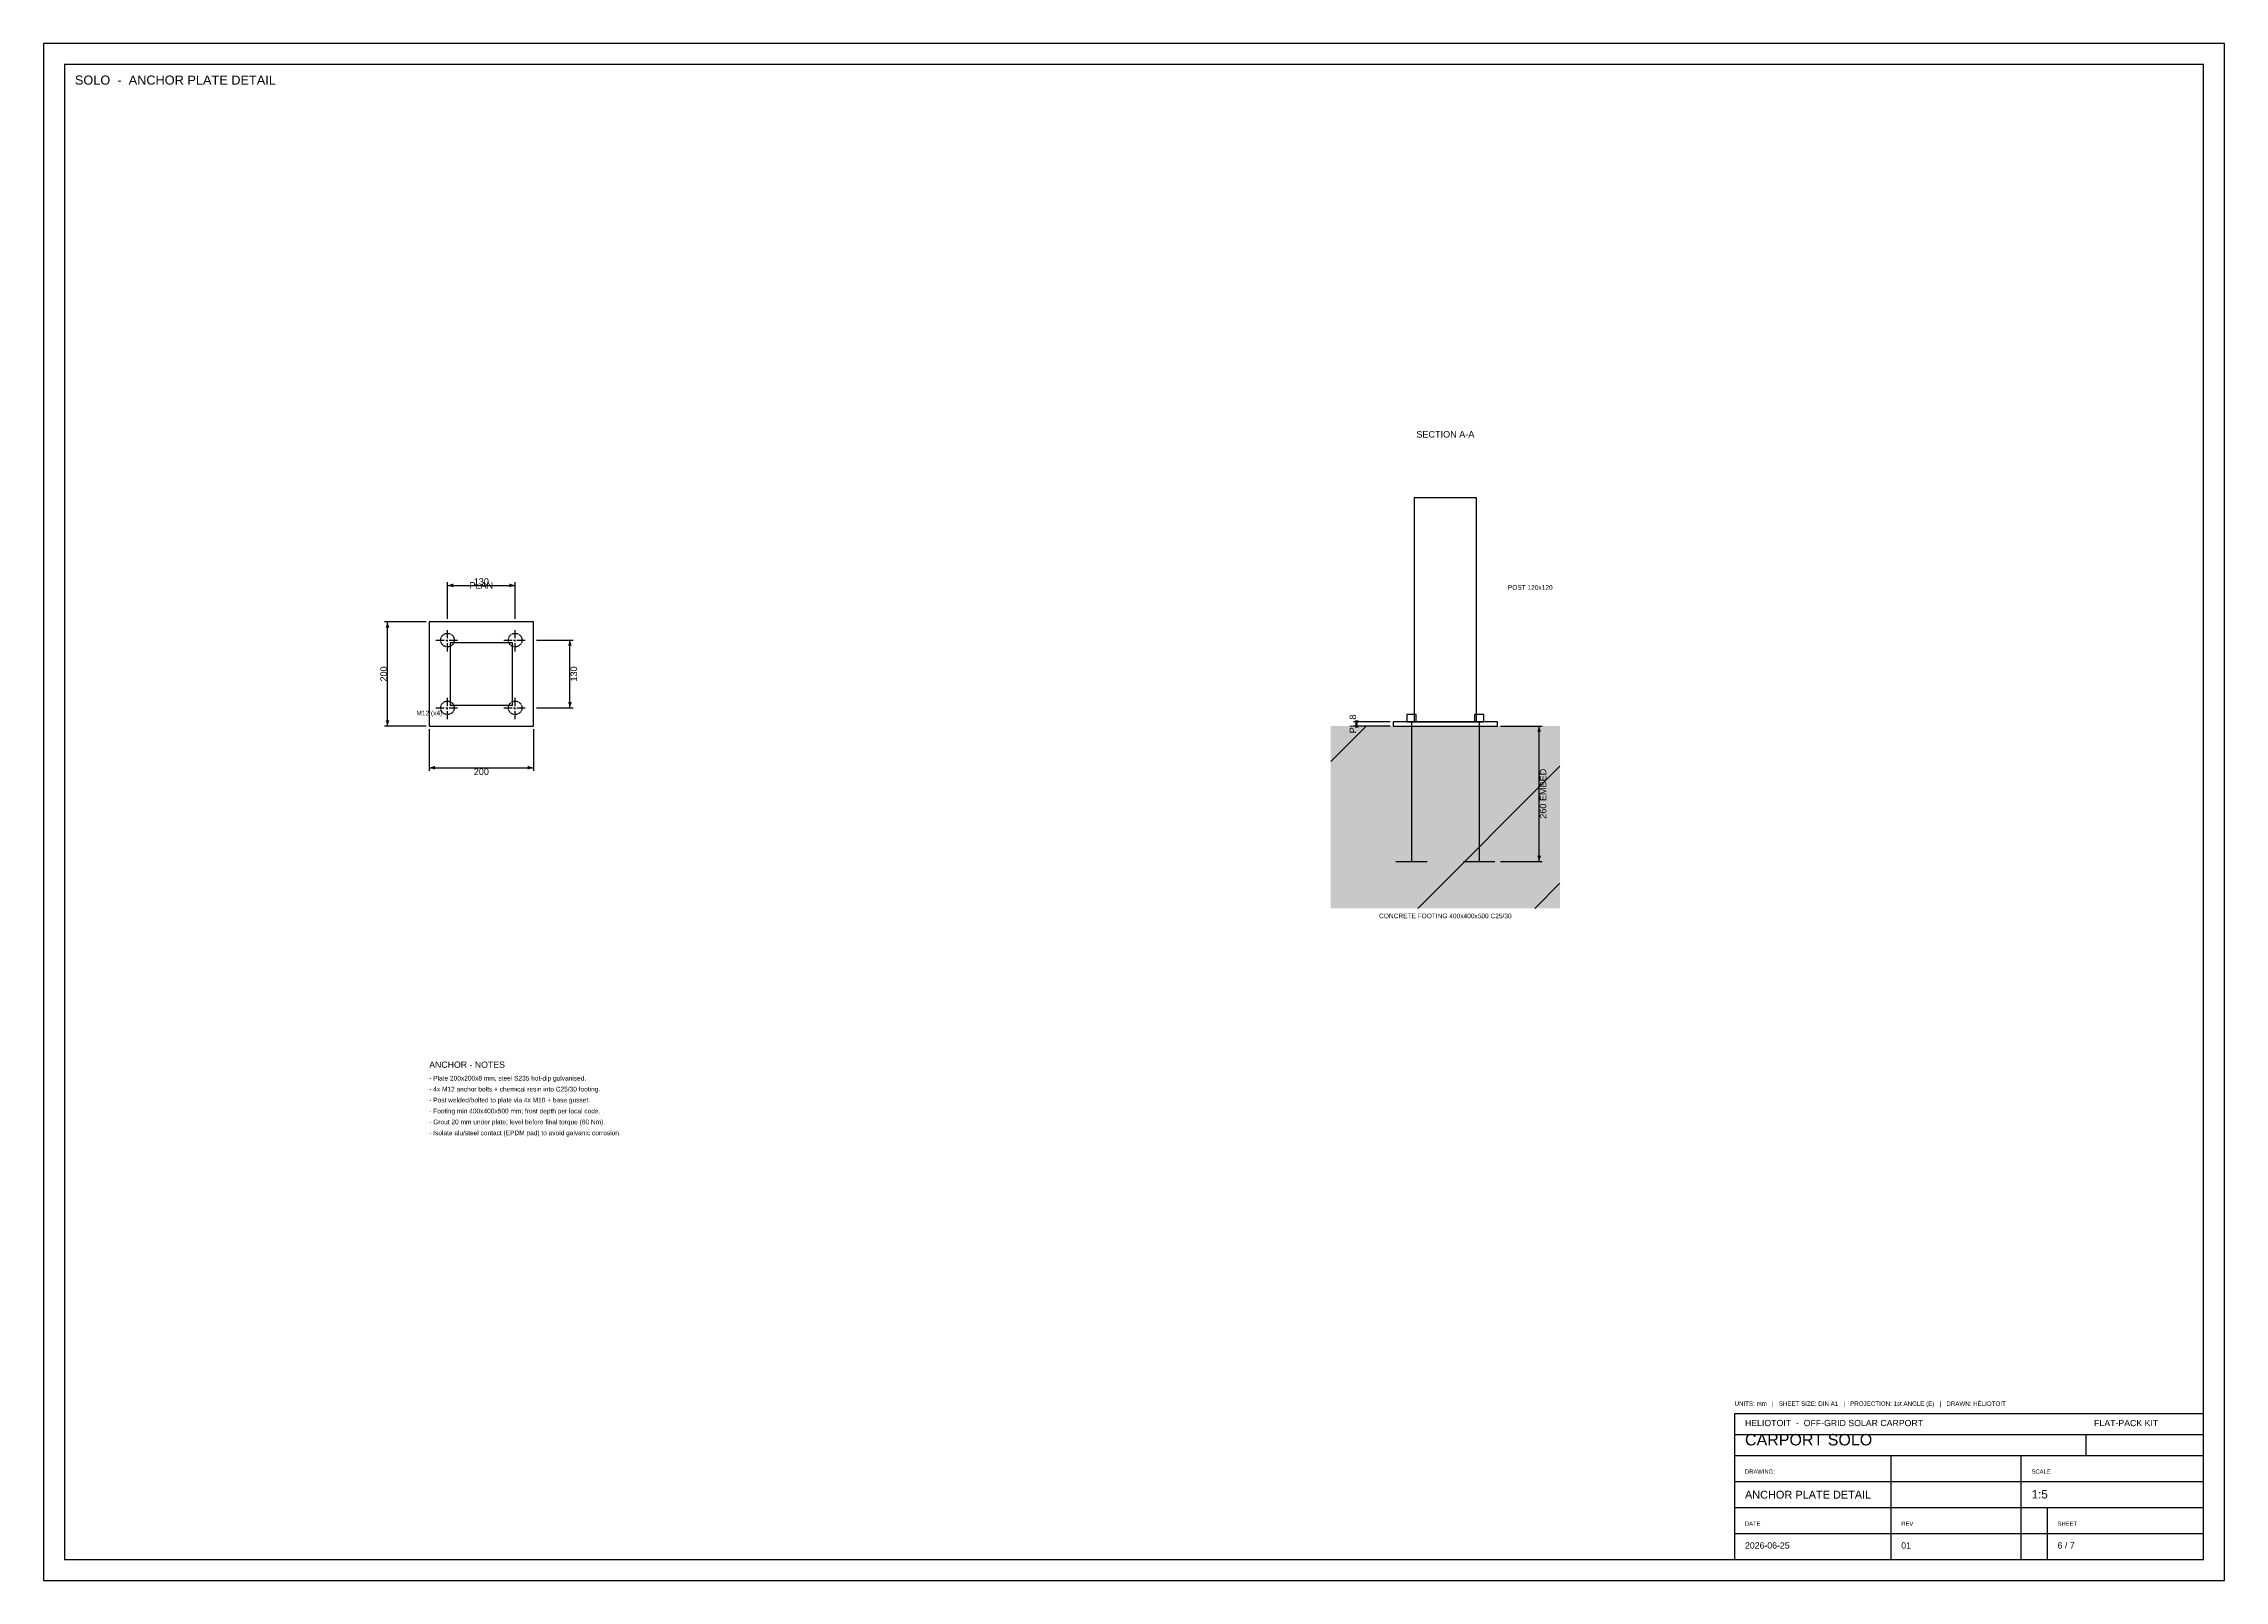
# Model space of a CAD drawing. Header units: millimetres. Extents: x 2 to 839, y 2 to 592.
import ezdxf
from ezdxf.enums import TextEntityAlignment as Align

# ---------------------------------------------------------------- set-up
doc = ezdxf.new("R2010")
doc.units = ezdxf.units.MM
doc.linetypes.add('CENTER', pattern=[5.08, 3.175, -0.635, 0.635, -0.635])
doc.linetypes.add('DASHED', pattern=[1.524, 1.27, -0.254])
for name, color, linetype in [('ANCHOR', 1, 'CONTINUOUS'), ('BORDER', 7, 'CONTINUOUS'), ('CENTER', 251, 'CENTER'), ('DIM', 8, 'CONTINUOUS'), ('HATCH', 9, 'CONTINUOUS'), ('HIDDEN', 252, 'DASHED'), ('STRUCT', 5, 'CONTINUOUS'), ('TEXT', 7, 'CONTINUOUS'), ('TITLE', 7, 'CONTINUOUS')]:
    doc.layers.add(name, color=color, linetype=linetype)
doc.styles.add('ARIAL', font='arial.ttf')

msp = doc.modelspace()

# ---------------------------------------------------------------- hatches: boundary and pattern name
at = {"layer": 'HATCH'}
msp.add_hatch(color=9, dxfattribs=at).paths.add_polyline_path([(496, 260), (584, 260), (584, 330), (496, 330)])
h = msp.add_hatch(dxfattribs=at)
h.set_pattern_fill('ANSI32', scale=10)
h.paths.add_polyline_path([(496, 260), (584, 260), (584, 330), (496, 330)])

# ---------------------------------------------------------------- linework, layer by layer
at = {"layer": 'ANCHOR'}
for p, q in [((527, 331.6), (527, 278)), ((553, 331.6), (553, 278)), ((521, 278), (533, 278)), ((547, 278), (559, 278))]:
    msp.add_line(p, q, dxfattribs=at)
for points in [[(150, 330), (190, 330), (190, 370), (150, 370)], [(520, 330), (560, 330), (560, 331.6), (520, 331.6)], [(525.2, 331.6), (528.8, 331.6), (528.8, 334.4), (525.2, 334.4)], [(551.2, 331.6), (554.8, 331.6), (554.8, 334.4), (551.2, 334.4)]]:
    msp.add_lwpolyline(points, close=True, dxfattribs=at)
at = {"layer": 'BORDER'}
for points in [[(2, 2), (839, 2), (839, 592), (2, 592)], [(10, 10), (831, 10), (831, 584), (10, 584)]]:
    msp.add_lwpolyline(points, close=True, dxfattribs=at)
at = {"layer": 'CENTER'}
for p, q in [((152.6, 363), (161.4, 363)), ((157, 358.6), (157, 367.4)), ((178.6, 363), (187.4, 363)), ((183, 358.6), (183, 367.4)), ((152.6, 337), (161.4, 337)), ((157, 332.6), (157, 341.4)), ((178.6, 337), (187.4, 337)), ((183, 332.6), (183, 341.4))]:
    msp.add_line(p, q, dxfattribs=at)
at = {"layer": 'DIM'}
for p, q in [((157, 371.2), (157, 385.2)), ((183, 371.2), (183, 385.2)), ((157, 384), (183, 384)), ((148.8, 370), (132.8, 370)), ((134, 330), (134, 370)), ((191.2, 363), (205.2, 363)), ((204, 337), (204, 363)), ((191.2, 337), (205.2, 337)), ((148.8, 330), (132.8, 330)), ((150, 328.8), (150, 312.8)), ((190, 328.8), (190, 312.8)), ((518.8, 331.6), (504.8, 331.6)), ((518.8, 330), (504.8, 330)), ((506, 330), (506, 331.6)), ((561.2, 330), (577.2, 330)), ((576, 278), (576, 330)), ((150, 314), (190, 314)), ((561.2, 278), (577.2, 278))]:
    msp.add_line(p, q, dxfattribs=at)
for points in [[(157, 384), (159.2, 383.296), (159.2, 384.704)], [(183, 384), (180.8, 384.704), (180.8, 383.296)], [(134, 370), (133.296, 367.8), (134.704, 367.8)], [(204, 363), (203.296, 360.8), (204.704, 360.8)], [(204, 337), (204.704, 339.2), (203.296, 339.2)], [(134, 330), (134.704, 332.2), (133.296, 332.2)], [(506, 330), (506.704, 332.2), (505.296, 332.2)], [(506, 331.6), (505.296, 329.4), (506.704, 329.4)], [(576, 330), (575.296, 327.8), (576.704, 327.8)], [(150, 314), (152.2, 313.296), (152.2, 314.704)], [(190, 314), (187.8, 314.704), (187.8, 313.296)], [(576, 278), (576.704, 280.2), (575.296, 280.2)]]:
    msp.add_solid(points, dxfattribs=at)
at = {"layer": 'HIDDEN'}
for centre in [(157, 363), (183, 363), (157, 337), (183, 337)]:
    msp.add_circle(centre, 2.6, dxfattribs=at)
at = {"layer": 'STRUCT'}
for points in [[(528, 331.6), (552, 331.6), (552, 417.6), (528, 417.6)], [(158, 338), (182, 338), (182, 362), (158, 362)]]:
    msp.add_lwpolyline(points, close=True, dxfattribs=at)
at = {"layer": 'TITLE'}
for p, q in [((651, 58), (831, 58)), ((786, 50), (786, 58)), ((651, 50), (831, 50)), ((711, 50), (711, 10)), ((761, 10), (761, 50)), ((651, 40), (831, 40)), ((651, 30), (831, 30)), ((771, 30), (771, 10)), ((651, 20), (831, 20))]:
    msp.add_line(p, q, dxfattribs=at)
msp.add_lwpolyline([(651, 10), (831, 10), (831, 66), (651, 66)], close=True, dxfattribs=at)

# ---------------------------------------------------------------- texts
at = {"layer": 'TEXT', "style": 'ARIAL'}
for s, height, p in [('SOLO  -  ANCHOR PLATE DETAIL', 3.5, (14, 578)), ('POST 120x120', 1.8, (564, 383.2)), ('ANCHOR - NOTES', 2.4, (150, 200)), ('- Plate 200x200x8 mm, steel S235 hot-dip galvanised.', 1.8, (150, 194.8)), ('- 4x M12 anchor bolts + chemical resin into C25/30 footing.', 1.8, (150, 190.6)), ('- Post welded/bolted to plate via 4x M10 + base gusset.', 1.8, (150, 186.4)), ('- Footing min 400x400x500 mm; frost depth per local code.', 1.8, (150, 182.2)), ('- Grout 20 mm under plate; level before final torque (60 Nm).', 1.8, (150, 178)), ('- Isolate alu/steel contact (EPDM pad) to avoid galvanic corrosion.', 1.8, (150, 173.8))]:
    msp.add_text(s, height=height, dxfattribs=at).set_placement(p, align=Align.MIDDLE_LEFT)
for s, p in [('SECTION A-A', (540, 440)), ('PLAN', (170, 382))]:
    msp.add_text(s, height=2.5, dxfattribs=at).set_placement(p, align=Align.BOTTOM_CENTER)
for s, p in [('130', (170, 385.5)), ('200', (170, 312.5))]:
    msp.add_text(s, height=2.5, dxfattribs=at).set_placement(p, align=Align.MIDDLE_CENTER)
for s, p in [('200', (132.5, 350)), ('130', (205.5, 350)), ('PL 8', (504.5, 330.8)), ('260 EMBED', (577.5, 304))]:
    msp.add_text(s, height=2.5, rotation=90, dxfattribs=at).set_placement(p, align=Align.MIDDLE_CENTER)
msp.add_text('M12 (x4)', height=1.8, dxfattribs=at).set_placement((155, 335), align=Align.MIDDLE_RIGHT)
msp.add_text('CONCRETE FOOTING 400x400x500 C25/30', height=1.8, dxfattribs=at).set_placement((540, 258), align=Align.TOP_CENTER)
for s, height, p in [('UNITS: mm   |   SHEET SIZE: DIN A1   |   PROJECTION: 1st ANGLE (E)   |   DRAWN: HÉLIOTOIT', 1.7, (651, 68.5)), ('HELIOTOIT  -  OFF-GRID SOLAR CARPORT', 2.4, (655, 60.5)), ('FLAT-PACK KIT', 2.4, (789, 60.5)), ('CARPORT SOLO', 4.4, (655, 52.5)), ('DRAWING:', 1.6, (655, 42.5)), ('SCALE', 1.6, (765, 42.5)), ('ANCHOR PLATE DETAIL', 3, (655, 32.5)), ('1:5', 3.2, (765, 32.5)), ('DATE', 1.6, (655, 22.5)), ('REV', 1.6, (715, 22.5)), ('SHEET', 1.6, (775, 22.5)), ('6 / 7', 2.4, (775, 13.5)), ('2026-06-25', 2.4, (655, 13.5)), ('01', 2.4, (715, 13.5))]:
    msp.add_text(s, height=height, dxfattribs=at).set_placement(p, align=Align.BOTTOM_LEFT)

doc.saveas('drawing.dxf')
